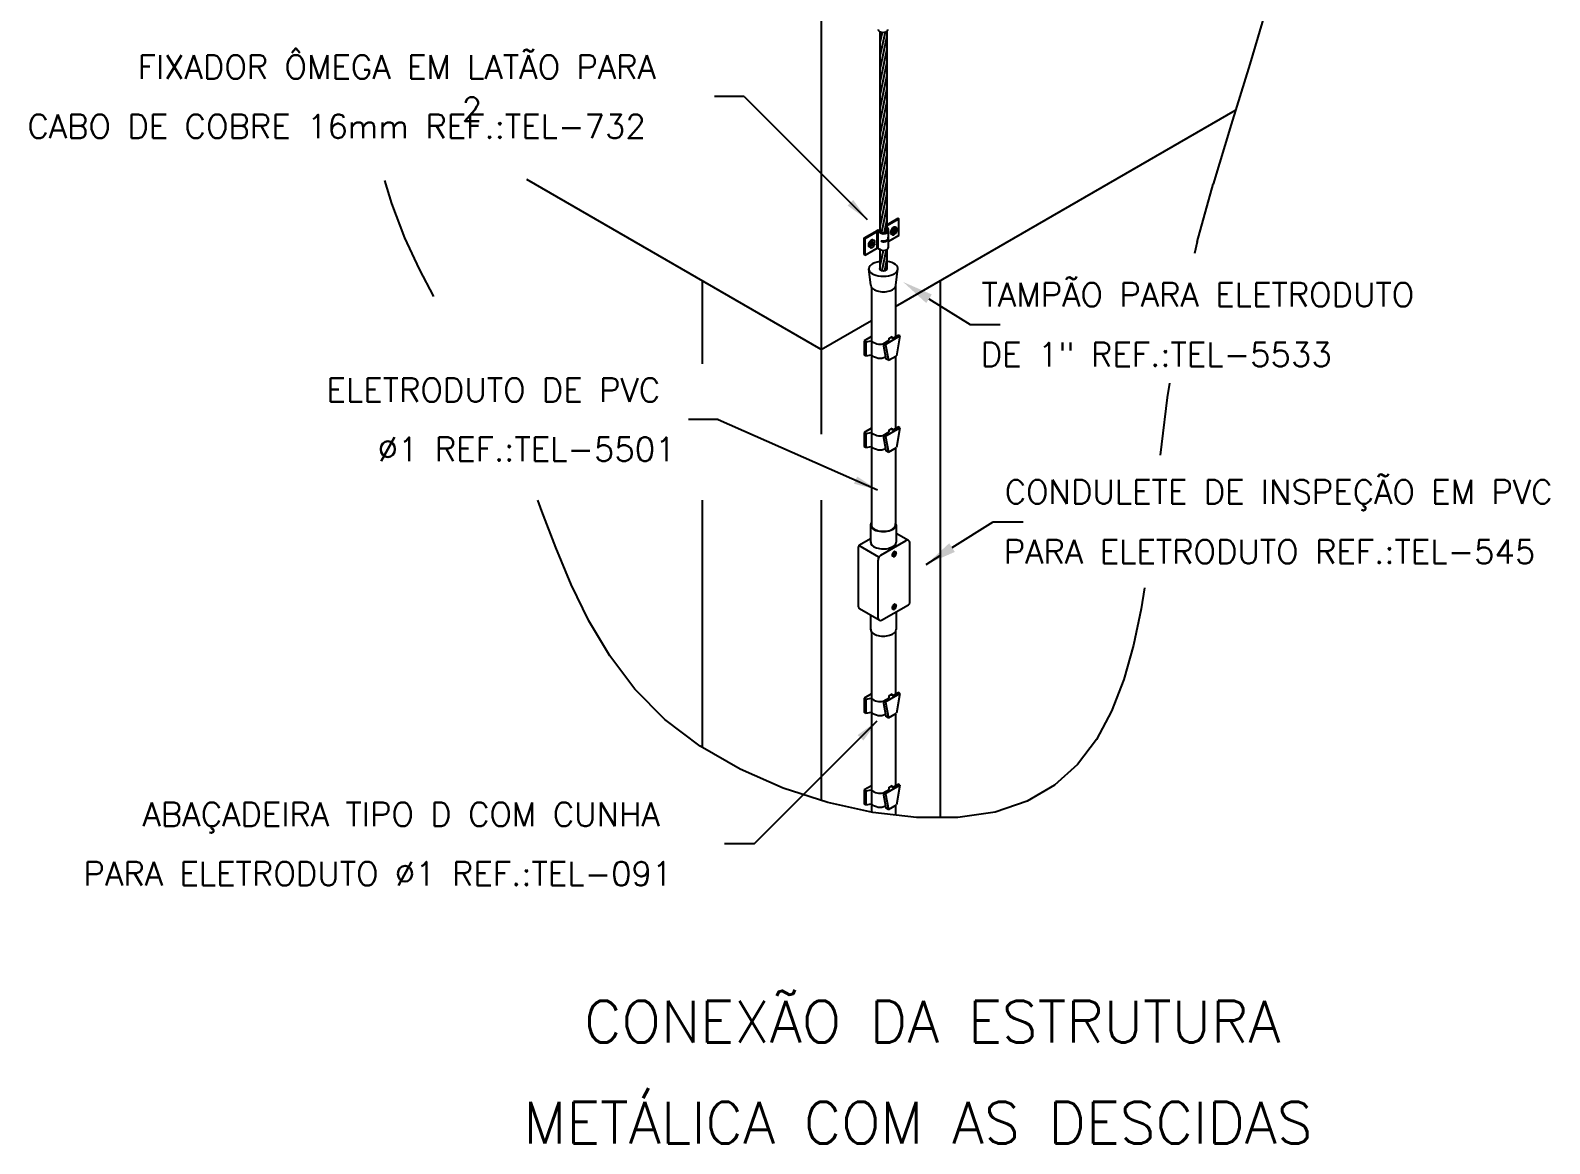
# Model space of a CAD drawing. Header units: millimetres. Extents: x -5049.7 to -5034.2, y -4775.1 to -4754.5.
# Drawn here: x -5048.51 to -5035.75, y -4775.14 to -4765.79 of the extents above; entities that cross this region are included whole.
import ezdxf
from ezdxf.enums import TextEntityAlignment as Align

# ---------------------------------------------------------------- set-up
doc = ezdxf.new("R2010")
doc.units = ezdxf.units.MM
doc.header["$LTSCALE"] = 10
doc.layers.add('Termotécnica', color=7, linetype='Continuous')
doc.styles.add('r140', font='romans.shx')
doc.styles.add('r80', font='romans.shx')

msp = doc.modelspace()

# ---------------------------------------------------------------- linework, layer by layer
at = {"layer": 'Termotécnica', "color": 2}
for p, q in [((-5041.866, -4760.47), (-5041.866, -4769.182)), ((-5042.512, -4766.347), (-5042.762, -4766.347)), ((-5042.512, -4766.347), (-5041.479, -4767.38)), ((-5041.243, -4768.111), (-5038.387, -4766.461)), ((-5041.866, -4768.47), (-5044.338, -4767.043)), ((-5041.505, -4767.533), (-5041.396, -4767.471)), ((-5041.498, -4767.538), (-5041.397, -4767.479)), ((-5041.376, -4767.487), (-5041.387, -4767.481)), ((-5041.372, -4767.479), (-5041.385, -4767.471)), ((-5041.314, -4767.423), (-5041.22, -4767.369)), ((-5041.312, -4767.43), (-5041.213, -4767.373)), ((-5041.302, -4767.611), (-5041.302, -4767.468)), ((-5041.233, -4767.45), (-5041.246, -4767.443)), ((-5041.212, -4767.373), (-5041.22, -4767.369)), ((-5041.213, -4767.513), (-5041.213, -4767.373)), ((-5041.505, -4767.674), (-5041.505, -4767.533)), ((-5041.498, -4767.538), (-5041.505, -4767.533)), ((-5041.498, -4767.679), (-5041.498, -4767.538)), ((-5041.452, -4767.615), (-5041.464, -4767.608)), ((-5041.418, -4767.557), (-5041.431, -4767.55)), ((-5041.213, -4767.513), (-5041.302, -4767.565)), ((-5041.267, -4767.508), (-5041.279, -4767.501)), ((-5041.498, -4767.679), (-5041.505, -4767.674)), ((-5041.498, -4767.679), (-5041.397, -4767.62)), ((-5041.38, -4767.627), (-5041.39, -4767.62)), ((-5042.866, -4767.893), (-5042.866, -4768.593)), ((-5041.444, -4767.948), (-5041.444, -4768.399)), ((-5041.243, -4767.943), (-5041.243, -4768.364)), ((-5040.866, -4767.893), (-5040.866, -4772.404)), ((-5041.866, -4768.47), (-5041.444, -4768.227)), ((-5041.444, -4768.516), (-5041.444, -4769.169)), ((-5041.243, -4768.53), (-5041.243, -4769.134)), ((-5042.731, -4769.06), (-5042.981, -4769.06)), ((-5042.731, -4769.06), (-5041.394, -4769.65)), ((-5041.444, -4769.286), (-5041.444, -4769.954)), ((-5041.243, -4769.3), (-5041.243, -4769.954)), ((-5042.866, -4769.737), (-5042.866, -4771.813)), ((-5041.866, -4769.737), (-5041.866, -4772.26)), ((-5041.444, -4770.843), (-5041.444, -4771.402)), ((-5041.243, -4770.842), (-5041.243, -4771.367)), ((-5041.444, -4771.519), (-5041.444, -4772.172)), ((-5041.243, -4771.533), (-5041.243, -4772.137)), ((-5042.428, -4772.625), (-5041.395, -4771.592)), ((-5041.444, -4772.289), (-5041.444, -4772.359)), ((-5041.243, -4772.303), (-5041.243, -4772.384)), ((-5042.428, -4772.625), (-5042.678, -4772.625))]:
    msp.add_line(p, q, dxfattribs=at)
at = {"layer": 'Termotécnica', "color": 3}
for p, q in [((-5041.374, -4765.801), (-5041.374, -4767.478)), ((-5041.314, -4765.797), (-5041.314, -4767.472)), ((-5041.374, -4767.631), (-5041.374, -4767.798)), ((-5041.314, -4767.631), (-5041.314, -4767.797)), ((-5041.449, -4767.931), (-5041.466, -4767.794)), ((-5041.239, -4767.931), (-5041.222, -4767.792)), ((-5041.444, -4768.363), (-5041.506, -4768.398)), ((-5041.333, -4768.431), (-5041.206, -4768.357)), ((-5041.295, -4768.376), (-5041.27, -4768.362)), ((-5041.295, -4768.394), (-5041.295, -4768.376)), ((-5041.27, -4768.379), (-5041.219, -4768.35)), ((-5041.27, -4768.379), (-5041.27, -4768.362)), ((-5041.206, -4768.357), (-5041.233, -4768.524)), ((-5041.206, -4768.357), (-5041.219, -4768.35)), ((-5041.491, -4768.407), (-5041.506, -4768.398)), ((-5041.506, -4768.398), (-5041.506, -4768.516)), ((-5041.491, -4768.407), (-5041.445, -4768.398)), ((-5041.491, -4768.407), (-5041.491, -4768.524)), ((-5041.445, -4768.398), (-5041.445, -4768.516)), ((-5041.346, -4768.423), (-5041.295, -4768.394)), ((-5041.346, -4768.423), (-5041.322, -4768.55)), ((-5041.333, -4768.431), (-5041.346, -4768.423)), ((-5041.325, -4768.431), (-5041.3, -4768.562)), ((-5041.491, -4768.524), (-5041.506, -4768.516)), ((-5041.491, -4768.524), (-5041.445, -4768.516)), ((-5041.3, -4768.562), (-5041.322, -4768.55)), ((-5041.3, -4768.562), (-5041.233, -4768.524)), ((-5041.444, -4769.133), (-5041.506, -4769.168)), ((-5041.333, -4769.201), (-5041.206, -4769.128)), ((-5041.295, -4769.147), (-5041.27, -4769.132)), ((-5041.27, -4769.15), (-5041.219, -4769.12)), ((-5041.27, -4769.15), (-5041.27, -4769.132)), ((-5041.206, -4769.128), (-5041.233, -4769.294)), ((-5041.206, -4769.128), (-5041.219, -4769.12)), ((-5041.506, -4769.168), (-5041.506, -4769.286)), ((-5041.491, -4769.177), (-5041.506, -4769.168)), ((-5041.491, -4769.177), (-5041.445, -4769.169)), ((-5041.491, -4769.177), (-5041.491, -4769.294)), ((-5041.445, -4769.169), (-5041.445, -4769.286)), ((-5041.346, -4769.193), (-5041.295, -4769.164)), ((-5041.333, -4769.201), (-5041.346, -4769.193)), ((-5041.346, -4769.193), (-5041.322, -4769.32)), ((-5041.325, -4769.201), (-5041.3, -4769.333)), ((-5041.295, -4769.164), (-5041.295, -4769.147)), ((-5041.491, -4769.294), (-5041.506, -4769.286)), ((-5041.491, -4769.294), (-5041.445, -4769.286)), ((-5041.3, -4769.333), (-5041.322, -4769.32)), ((-5041.3, -4769.333), (-5041.233, -4769.294)), ((-5041.451, -4769.947), (-5041.451, -4770.092)), ((-5041.237, -4769.945), (-5041.237, -4770.091)), ((-5041.133, -4770.077), (-5041.237, -4770.017)), ((-5041.554, -4770.633), (-5041.554, -4770.129)), ((-5041.382, -4770.217), (-5041.551, -4770.119)), ((-5041.544, -4770.112), (-5041.451, -4770.058)), ((-5041.364, -4770.198), (-5041.153, -4770.077)), ((-5041.123, -4770.598), (-5041.123, -4770.094)), ((-5041.389, -4770.729), (-5041.389, -4770.242)), ((-5041.258, -4770.211), (-5041.266, -4770.207)), ((-5041.249, -4770.173), (-5041.255, -4770.178)), ((-5041.253, -4770.179), (-5041.255, -4770.178)), ((-5041.253, -4770.179), (-5041.25, -4770.21)), ((-5041.247, -4770.204), (-5041.25, -4770.207)), ((-5041.249, -4770.173), (-5041.247, -4770.204)), ((-5041.247, -4770.174), (-5041.249, -4770.173)), ((-5041.239, -4770.173), (-5041.248, -4770.169)), ((-5041.247, -4770.174), (-5041.244, -4770.205)), ((-5041.244, -4770.205), (-5041.247, -4770.204)), ((-5041.379, -4770.746), (-5041.544, -4770.651)), ((-5041.359, -4770.746), (-5041.133, -4770.616)), ((-5041.258, -4770.655), (-5041.266, -4770.651)), ((-5041.249, -4770.616), (-5041.255, -4770.621)), ((-5041.253, -4770.622), (-5041.255, -4770.621)), ((-5041.253, -4770.622), (-5041.25, -4770.654)), ((-5041.247, -4770.648), (-5041.25, -4770.651)), ((-5041.247, -4770.617), (-5041.249, -4770.616)), ((-5041.249, -4770.616), (-5041.247, -4770.648)), ((-5041.239, -4770.616), (-5041.248, -4770.612)), ((-5041.247, -4770.617), (-5041.244, -4770.649)), ((-5041.244, -4770.649), (-5041.247, -4770.648)), ((-5041.451, -4770.704), (-5041.451, -4770.825)), ((-5041.237, -4770.675), (-5041.237, -4770.824)), ((-5041.444, -4771.365), (-5041.506, -4771.401)), ((-5041.506, -4771.401), (-5041.506, -4771.518)), ((-5041.491, -4771.41), (-5041.506, -4771.401)), ((-5041.491, -4771.41), (-5041.445, -4771.401)), ((-5041.491, -4771.41), (-5041.491, -4771.527)), ((-5041.445, -4771.401), (-5041.445, -4771.518)), ((-5041.346, -4771.426), (-5041.295, -4771.397)), ((-5041.333, -4771.433), (-5041.346, -4771.426)), ((-5041.346, -4771.426), (-5041.322, -4771.552)), ((-5041.333, -4771.433), (-5041.206, -4771.36)), ((-5041.325, -4771.433), (-5041.3, -4771.565)), ((-5041.295, -4771.379), (-5041.27, -4771.365)), ((-5041.295, -4771.397), (-5041.295, -4771.379)), ((-5041.27, -4771.382), (-5041.219, -4771.353)), ((-5041.27, -4771.382), (-5041.27, -4771.365)), ((-5041.206, -4771.36), (-5041.233, -4771.527)), ((-5041.206, -4771.36), (-5041.219, -4771.353)), ((-5041.491, -4771.527), (-5041.506, -4771.518)), ((-5041.491, -4771.527), (-5041.445, -4771.518)), ((-5041.3, -4771.565), (-5041.322, -4771.552)), ((-5041.3, -4771.565), (-5041.233, -4771.527)), ((-5041.444, -4772.136), (-5041.506, -4772.171)), ((-5041.491, -4772.18), (-5041.506, -4772.171)), ((-5041.506, -4772.171), (-5041.506, -4772.288)), ((-5041.491, -4772.18), (-5041.445, -4772.171)), ((-5041.491, -4772.18), (-5041.491, -4772.297)), ((-5041.445, -4772.171), (-5041.445, -4772.288)), ((-5041.346, -4772.196), (-5041.295, -4772.167)), ((-5041.346, -4772.196), (-5041.322, -4772.323)), ((-5041.333, -4772.203), (-5041.346, -4772.196)), ((-5041.333, -4772.203), (-5041.206, -4772.13)), ((-5041.325, -4772.203), (-5041.3, -4772.335)), ((-5041.295, -4772.149), (-5041.27, -4772.135)), ((-5041.295, -4772.167), (-5041.295, -4772.149)), ((-5041.27, -4772.152), (-5041.219, -4772.123)), ((-5041.27, -4772.152), (-5041.27, -4772.135)), ((-5041.206, -4772.13), (-5041.233, -4772.297)), ((-5041.206, -4772.13), (-5041.219, -4772.123)), ((-5041.491, -4772.297), (-5041.506, -4772.288)), ((-5041.491, -4772.297), (-5041.445, -4772.288)), ((-5041.3, -4772.335), (-5041.322, -4772.323)), ((-5041.3, -4772.335), (-5041.233, -4772.297))]:
    msp.add_line(p, q, dxfattribs=at)
at = {"layer": 'Termotécnica', "color": 1}
for p, q in [((-5041.33, -4765.805), (-5041.374, -4766.008)), ((-5041.354, -4765.806), (-5041.374, -4765.898)), ((-5041.314, -4765.838), (-5041.374, -4766.118)), ((-5041.314, -4765.948), (-5041.374, -4766.228)), ((-5041.314, -4766.057), (-5041.374, -4766.338)), ((-5041.314, -4766.167), (-5041.374, -4766.448)), ((-5041.314, -4766.277), (-5041.374, -4766.558)), ((-5041.314, -4766.387), (-5041.374, -4766.668)), ((-5041.314, -4766.497), (-5041.374, -4766.778)), ((-5041.314, -4766.607), (-5041.374, -4766.888)), ((-5041.314, -4766.717), (-5041.374, -4766.998)), ((-5041.314, -4766.827), (-5041.374, -4767.107)), ((-5041.314, -4766.94), (-5041.374, -4767.22)), ((-5041.314, -4767.049), (-5041.374, -4767.33)), ((-5038.708, -4767.566), (-5038.575, -4767.082)), ((-5041.314, -4767.159), (-5041.374, -4767.44)), ((-5041.314, -4767.269), (-5041.36, -4767.486)), ((-5041.395, -4767.62), (-5041.397, -4767.479)), ((-5041.388, -4767.622), (-5041.389, -4767.481)), ((-5041.314, -4767.38), (-5041.337, -4767.489)), ((-5041.314, -4767.446), (-5041.322, -4767.483)), ((-5041.249, -4767.449), (-5041.258, -4767.456)), ((-5041.255, -4767.458), (-5041.258, -4767.456)), ((-5041.255, -4767.458), (-5041.255, -4767.507)), ((-5041.249, -4767.449), (-5041.249, -4767.498)), ((-5041.245, -4767.451), (-5041.249, -4767.449)), ((-5041.245, -4767.451), (-5041.245, -4767.5)), ((-5041.461, -4767.602), (-5041.418, -4767.577)), ((-5041.461, -4767.602), (-5041.46, -4767.591)), ((-5041.457, -4767.604), (-5041.461, -4767.602)), ((-5041.456, -4767.593), (-5041.46, -4767.591)), ((-5041.457, -4767.604), (-5041.414, -4767.579)), ((-5041.456, -4767.593), (-5041.413, -4767.568)), ((-5041.418, -4767.577), (-5041.417, -4767.57)), ((-5041.414, -4767.579), (-5041.418, -4767.577)), ((-5041.361, -4767.565), (-5041.361, -4767.557)), ((-5041.249, -4767.498), (-5041.255, -4767.502)), ((-5041.245, -4767.5), (-5041.249, -4767.498)), ((-5041.345, -4767.639), (-5041.374, -4767.771)), ((-5041.321, -4767.634), (-5041.358, -4767.807)), ((-5041.314, -4767.71), (-5041.335, -4767.809))]:
    msp.add_line(p, q, dxfattribs=at)
at = {"layer": 'Termotécnica', "color": 2, "ltscale": 1.6}
for p, q in [((-5040.961, -4768.045), (-5040.614, -4768.262)), ((-5040.614, -4768.262), (-5040.364, -4768.262)), ((-5040.767, -4770.136), (-5040.421, -4769.918)), ((-5040.421, -4769.918), (-5040.171, -4769.918)), ((-5040.984, -4770.277), (-5040.866, -4770.202))]:
    msp.add_line(p, q, dxfattribs=at)
at = {"layer": 'Termotécnica', "color": 1}
for points in [[(-5038.117, -4765.573), (-5038.267, -4766.075), (-5038.424, -4766.582), (-5038.575, -4767.082)], [(-5045.119, -4768.025), (-5045.241, -4767.796), (-5045.363, -4767.532), (-5045.473, -4767.245), (-5045.532, -4767.05)], [(-5038.708, -4767.566), (-5038.731, -4767.666)], [(-5038.941, -4768.754), (-5038.959, -4768.875), (-5039.008, -4769.267), (-5039.018, -4769.359)], [(-5039.151, -4770.474), (-5039.179, -4770.65), (-5039.242, -4770.956), (-5039.323, -4771.244), (-5039.427, -4771.51), (-5039.555, -4771.749), (-5039.714, -4771.958), (-5039.906, -4772.132), (-5040.135, -4772.267), (-5040.405, -4772.359), (-5040.718, -4772.404), (-5041.065, -4772.404), (-5041.432, -4772.362), (-5041.81, -4772.278), (-5042.185, -4772.156), (-5042.546, -4771.997), (-5042.882, -4771.804), (-5043.18, -4771.579), (-5043.432, -4771.324), (-5043.641, -4771.046), (-5043.817, -4770.751), (-5043.965, -4770.445), (-5044.094, -4770.136), (-5044.212, -4769.83), (-5044.247, -4769.737)]]:
    msp.add_lwpolyline(points, dxfattribs=at)
at = {"layer": 'Termotécnica', "color": 3}
for points in [[(-5041.248, -4770.169, 0.174705), (-5041.251, -4770.169, 0.104203), (-5041.257, -4770.171, 0.064948), (-5041.262, -4770.176, 0.051099), (-5041.266, -4770.184, 0.051099), (-5041.269, -4770.192, 0.064948), (-5041.27, -4770.199, 0.104203), (-5041.269, -4770.205, 0.174705), (-5041.266, -4770.207, 0.174705)], [(-5041.253, -4770.179, 0.016409), (-5041.254, -4770.18, 0.051099), (-5041.258, -4770.188, 0.051099), (-5041.261, -4770.196, 0.064948), (-5041.262, -4770.203, 0.104203), (-5041.26, -4770.209, 0.174705), (-5041.258, -4770.211, 0.174705)], [(-5041.258, -4770.211, 0.174705), (-5041.254, -4770.212, 0.06738), (-5041.25, -4770.21, 0.064948)], [(-5041.244, -4770.205, 0.016409), (-5041.243, -4770.204, 0.051099), (-5041.239, -4770.197, 0.051099), (-5041.236, -4770.188, 0.064948), (-5041.235, -4770.182, 0.104203), (-5041.237, -4770.176, 0.174705), (-5041.239, -4770.173, 0.174705), (-5041.243, -4770.172, 0.06738), (-5041.247, -4770.174, 0.064948)], [(-5041.248, -4770.612, 0.174705), (-5041.251, -4770.612, 0.104203), (-5041.257, -4770.615, 0.064948), (-5041.262, -4770.62, 0.051099), (-5041.266, -4770.627, 0.051099), (-5041.269, -4770.635, 0.064948), (-5041.27, -4770.642, 0.104203), (-5041.269, -4770.648, 0.174705), (-5041.266, -4770.651, 0.174705)], [(-5041.253, -4770.622, 0.016409), (-5041.254, -4770.624, 0.051099), (-5041.258, -4770.631, 0.051099), (-5041.261, -4770.639, 0.064948), (-5041.262, -4770.646, 0.104203), (-5041.26, -4770.652, 0.174705), (-5041.258, -4770.655, 0.174705)], [(-5041.258, -4770.655, 0.174705), (-5041.254, -4770.655, 0.06738), (-5041.25, -4770.654, 0.064948)], [(-5041.244, -4770.649, 0.016409), (-5041.243, -4770.647, 0.051099), (-5041.239, -4770.64, 0.051099), (-5041.236, -4770.632, 0.064948), (-5041.235, -4770.625, 0.104203), (-5041.237, -4770.619, 0.174705), (-5041.239, -4770.616, 0.174705), (-5041.243, -4770.616, 0.06738), (-5041.247, -4770.617, 0.064948)]]:
    msp.add_lwpolyline(points, format="xyb", dxfattribs=at)
at = {"layer": 'Termotécnica', "color": 2}
for centre, radius, start, end in [((-5041.394, -4767.49), 0.0112, 56.3853, 108.1889), ((-5041.391, -4767.479), 0.0102, 53.3076, 121.5048), ((-5041.343, -4767.446), 0.0437, 228.5836, 282.6166), ((-5041.337, -4767.464), 0.0246, 277.7373, 18.0491), ((-5041.306, -4767.438), 0.00982, 129.5255, 146.6847), ((-5041.306, -4767.438), 0.00982, 213.3153, 225.727), ((-5041.332, -4767.467), 0.0303, 309.5122, 48.4523), ((-5041.342, -4767.445), 0.0538, 230.4995, 303.1737), ((-5041.331, -4767.608), 0.0293, 309.957, 5.9172), ((-5041.394, -4767.631), 0.0112, 56.3853, 108.1889), ((-5041.344, -4767.578), 0.0607, 233.5356, 300.9363)]:
    msp.add_arc(centre, radius, start, end, dxfattribs=at)
at = {"layer": 'Termotécnica', "color": 1}
for centre, radius, start, end in [((-5041.344, -4767.499), 0.0607, 253.5658, 300.9363), ((-5041.344, -4767.508), 0.0591, 253.248, 300.7267), ((-5041.33, -4767.536), 0.0283, 305.9941, 4.2968), ((-5041.329, -4767.529), 0.0266, 305.9941, 4.2968)]:
    msp.add_arc(centre, radius, start, end, dxfattribs=at)
at = {"layer": 'Termotécnica', "color": 3}
for centre, radius, start, end in [((-5041.372, -4768.317), 0.109, 227.9917, 283.7563), ((-5041.372, -4768.435), 0.109, 227.9917, 295.5456), ((-5041.372, -4769.087), 0.109, 227.9917, 283.7563), ((-5041.372, -4769.205), 0.109, 227.9917, 295.5456), ((-5041.534, -4770.129), 0.02, 120, 180), ((-5041.143, -4770.094), 0.02, 0, 120), ((-5041.339, -4770.242), 0.05, 120, 180), ((-5041.534, -4770.633), 0.02, 180, 240), ((-5041.143, -4770.598), 0.02, 300, 360), ((-5041.369, -4770.729), 0.02, 180, 300), ((-5041.372, -4771.32), 0.109, 227.9917, 283.7563), ((-5041.372, -4771.437), 0.109, 227.9917, 295.5456), ((-5041.372, -4772.09), 0.109, 227.9917, 283.7563), ((-5041.372, -4772.207), 0.109, 227.9917, 295.5456)]:
    msp.add_arc(centre, radius, start, end, dxfattribs=at)
at = {"layer": 'Termotécnica', "color": 2}
for centre, major_axis, ratio, start_param, end_param in [((-5041.347, -4765.783), (-0.041, 0), 0.588354, -0.032239, 3.167983), ((-5041.262, -4767.472), (-0.0167, -0.029), 0.500279, 3.141593, 6.283185), ((-5041.25, -4767.479), (0.0167, 0.029), 0.500279, 1.067604, 3.786429), ((-5041.25, -4767.479), (0.0167, 0.029), 0.500279, 4.209434, 6.927858), ((-5041.448, -4767.579), (-0.0168, -0.0291), 0.500279, 3.141593, 6.283185), ((-5041.435, -4767.586), (0.0168, 0.0291), 0.500279, 2.49692, 5.215344), ((-5041.435, -4767.586), (0.0168, 0.0291), 0.500279, -0.644837, 2.073989)]:
    msp.add_ellipse(centre, major_axis=major_axis, ratio=ratio, start_param=start_param, end_param=end_param, dxfattribs=at)
at = {"layer": 'Termotécnica', "color": 3}
for centre, major_axis, start_param, end_param in [((-5041.344, -4767.793), (0.122, 0.001), 1.821093, 7.594067), ((-5041.344, -4767.793), (0.0312, 0.0002), 2.887861, 6.515361), ((-5041.344, -4767.932), (0.105, 0.001), 3.11975, 6.307012), ((-5041.344, -4769.946), (0.107, 0.001), 2.787128, 6.623886), ((-5041.344, -4769.946), (0.102, 0), 2.978309, 6.428221), ((-5041.344, -4770.091), (0.107, 0.001), 3.055363, 6.307012), ((-5041.344, -4770.824), (0.107, 0.001), 3.055363, 6.307012)]:
    msp.add_ellipse(centre, major_axis=major_axis, ratio=0.516339, start_param=start_param, end_param=end_param, dxfattribs=at)
at = {"layer": 'Termotécnica', "color": 2}
for points in [[(-5041.597, -4767.215), (-5041.644, -4767.262), (-5041.479, -4767.38)], [(-5041.564, -4769.538), (-5041.591, -4769.599), (-5041.394, -4769.65)], [(-5041.512, -4771.757), (-5041.56, -4771.71), (-5041.395, -4771.592)]]:
    msp.add_solid(points, dxfattribs=at)
at = {"layer": 'Termotécnica', "color": 2, "ltscale": 1.6}
for points in [[(-5040.937, -4768.009), (-5040.984, -4768.081), (-5041.178, -4767.904)], [(-5040.744, -4770.172), (-5040.791, -4770.099), (-5040.984, -4770.277)]]:
    msp.add_solid(points, dxfattribs=at)

# ---------------------------------------------------------------- texts
at = {"layer": 'Termotécnica', "color": 2, "style": 'r80'}
for s, p in [('FIXADOR ÔMEGA EM LATÃO PARA', (-5047.608, -4766.098)), ('CABO DE COBRE 16mm REF.:TEL-732', (-5048.534, -4766.597)), ('ELETRODUTO DE PVC', (-5046.021, -4768.811)), ('%%C1 REF.:TEL-5501', (-5045.592, -4769.309)), ('ABAÇADEIRA TIPO D COM CUNHA', (-5047.567, -4772.376)), ('PARA ELETRODUTO %%c1 REF.:TEL-091', (-5048.062, -4772.875))]:
    msp.add_text(s, height=0.2, dxfattribs=at).set_placement(p, align=Align.MIDDLE_LEFT)
at = {"layer": 'Termotécnica', "color": 2, "ltscale": 12.5, "style": 'r80'}
msp.add_text('2', height=0.2, dxfattribs=at).set_placement((-5044.886, -4766.552))
at = {"layer": 'Termotécnica', "color": 2, "ltscale": 1.6, "style": 'r80'}
for s, p in [('TAMPÃO PARA ELETRODUTO ', (-5040.519, -4768.111)), ('DE 1" REF.:TEL-5533', (-5040.526, -4768.613)), ('CONDULETE DE INSPEÇÃO EM PVC ', (-5040.325, -4769.767)), ('PARA ELETRODUTO REF.:TEL-545', (-5040.333, -4770.269))]:
    msp.add_text(s, height=0.2, dxfattribs=at).set_placement(p)
at = {"layer": 'Termotécnica', "color": 5, "style": 'r140'}
for s, p in [(' CONEXÃO DA ESTRUTURA', (-5041.053, -4774.397)), ('METÁLICA COM AS DESCIDAS', (-5041.053, -4775.248))]:
    msp.add_text(s, height=0.35, dxfattribs=at).set_placement(p, align=Align.BOTTOM_CENTER)

doc.saveas('drawing.dxf')
